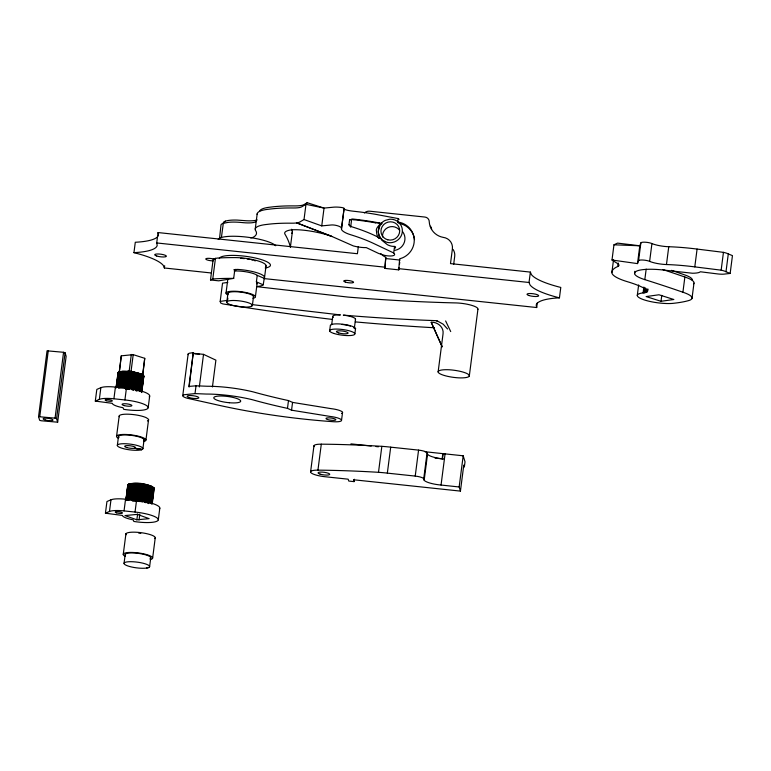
<?xml version="1.0" encoding="UTF-8"?>
<svg xmlns="http://www.w3.org/2000/svg" width="771" height="771" viewBox="0 0 771 771"><rect width="100%" height="100%" fill="white"/><g stroke="black" fill="none" stroke-linecap="round" stroke-linejoin="round"><path stroke-width="1.16" d="M219.513 238.779L220.949 225.363A21.366 4.771 7.4 0 1 223.311 223.311L225.46 221.152A21.935 4.877 7.3 0 1 237.14 220.082L243.925 220.573A17.174 3.826 7.4 0 0 257.235 219.908M287.487 408.36L282.803 407.348A187.151 39.205 7.7 0 1 257.986 401.267L252.117 399.657A49.142 10.967 7.4 0 0 206.117 394.048L195.015 393.595L184.423 394.704A10.302 2.294 7.4 0 0 187.372 398.27L213.74 404.11A182.534 40.718 7.4 0 0 247.809 411.068L259.634 413.102A182.534 40.718 7.4 0 0 331.703 421.592A11.064 2.467 7.4 0 0 341.399 420.764L341.553 420.147A11.064 2.467 7.4 0 0 330.133 416.436L291.554 410.191L287.487 408.36L288.479 400.573L283.805 399.551A187.151 39.205 7.7 0 1 253.119 391.87A49.142 10.967 7.4 0 0 207.12 386.252L196.017 385.808L188.924 386.416L193.28 352.646L189.791 353.137A10.302 2.294 7.4 0 0 188.326 354.699M38.55 416.677L47.05 350.824L63.569 352.289L65.092 352.771L66.142 356.327L57.652 422.19L41.085 420.744L39.658 420.282L38.55 416.677L55.069 418.142L56.591 418.634L57.652 422.19M39.784 416.504L48.284 350.651M55.069 418.142L63.569 352.289M56.591 418.634L65.092 352.771M95.305 401.093L99.343 399.378A17.241 3.845 7.4 0 1 113.915 398.78L124.912 399.947A21.376 4.771 7.4 0 1 147.926 408.293L147.714 408.524A21.376 4.771 7.4 0 1 123.717 409.334L123.023 407.714A14.832 3.306 7.4 0 1 112.267 403.32L95.305 401.093L96.818 389.413L100.856 387.688A17.241 3.845 7.4 0 1 115.419 387.09L126.415 388.256A21.376 4.771 7.4 0 1 149.439 396.602L149.189 396.863M99.343 399.378L100.856 387.688M113.915 398.78L115.419 387.09M116.103 387.264L118.059 372.576L122.223 371.333L129.547 371.487L127.263 389.182M116.084 387.909L118.204 372.412M116.421 387.591L118.397 372.258M211.061 272.953L164.377 267.99L163.356 265.523A60.013 13.386 7.4 0 0 133.952 252.647L135.291 242.258A60.013 13.386 7.4 0 0 157.188 237.14M116.662 387.437L118.647 372.114M116.961 387.302L118.936 371.969M117.298 387.177L121.288 355.836L133.21 354.641L144.746 358.332L142.76 375.352L143.435 376.229L143.242 375.612M119.438 371.641L121.288 355.836M117.684 387.061L119.659 371.728M118.117 386.955L120.093 371.632M118.435 388.044L120.565 371.535M118.946 387.967L121.076 371.458M119.505 387.9L121.635 371.391M120.093 387.842L122.223 371.333M120.71 387.794L122.84 371.285M121.365 387.765L123.495 371.256M105.434 513.207L109.472 511.491A17.241 3.845 7.4 0 1 124.044 510.894L135.031 512.06A21.376 4.771 7.4 0 1 158.055 520.406L157.833 520.637A21.376 4.771 7.4 0 1 133.846 521.447L133.142 519.827A14.832 3.306 7.4 0 1 122.396 515.433L105.434 513.207L106.938 501.526L110.976 499.81A17.241 3.845 7.4 0 1 125.548 499.213L136.544 500.369A21.376 4.771 7.4 0 1 159.568 508.715L159.318 508.976M122.049 387.755L124.179 371.246M116.556 436.357L119.216 415.887A14.813 3.306 7.4 0 1 130.55 414.316A14.813 3.306 7.4 0 1 146.471 417.795L148.379 419.193A14.813 3.306 7.4 0 1 148.427 420.243M122.762 387.746L124.892 371.236M123.495 387.755L125.625 371.246M124.247 387.784L126.377 371.275M117.337 445.378L118.474 436.598M125.027 387.813L127.157 371.304M109.472 511.491L110.976 499.81M125.663 389.047L127.938 371.352M124.912 399.947L126.415 388.256M126.454 389.104L128.738 371.42M131.321 354.438L129.191 370.986L125.249 371.988M128.082 389.268L130.357 371.574L136.669 372.653L141.556 374.214L143.849 376.046L141.719 392.555M133.21 354.641L131.07 371.179L134.511 372.817M128.892 389.365L131.176 371.68M129.711 389.471L131.986 371.786M130.665 388.42L132.795 371.901M131.475 388.545L133.605 372.036M132.111 389.866L134.395 372.181M132.891 390.02L135.166 372.326M133.653 390.174L135.927 372.489M134.54 389.162L136.669 372.653M135.262 389.345L137.392 372.827M135.802 390.704L138.086 373.01M136.467 390.887L138.741 373.203M137.093 391.09L139.378 373.395M133.952 252.647A60.013 13.386 7.4 0 0 157.188 245.361L156.715 242.952L158.055 232.563L357.416 253.726L358.332 246.643M137.845 390.107L139.975 373.598M138.414 390.309L140.544 373.8M138.934 390.512L141.064 374.002M139.426 390.724L141.556 374.214M124.044 510.894L125.548 499.213M125.846 500.157L127.822 484.824C135.831 481.605 147.194 483.33 154.248 488.188L152.263 503.521M139.85 390.916L141.98 374.407M125.943 499.974L128.073 484.477M126.136 499.743L127.822 484.824M126.29 499.656L128.265 484.323M126.54 499.502L128.516 484.169M144.746 358.332L142.616 374.879L131.07 371.179L121.384 372.075M126.685 500.543L128.815 484.034M140.92 391.562L143.049 375.043M127.032 500.418L129.162 483.909M127.427 500.292L129.557 483.783M141.401 392.237L141.864 388.7M142.317 385.163L142.77 381.616M143.078 379.265L143.849 376.046M141.556 392.169L143.685 375.66M141.739 391.919L143.714 376.585M127.87 500.186L130 483.677M128.352 500.1L130.482 483.59M128.873 500.013L131.003 483.504M129.441 499.945L131.571 483.436M130.039 499.887L132.169 483.378M123.254 554.339L125.924 533.869M130.675 499.849L132.805 483.33M131.34 499.81L133.47 483.301M132.043 499.801L134.173 483.292M124.044 563.36L125.172 554.58M132.612 500.977L134.896 483.282M133.364 500.986L135.648 483.292M134.135 501.005L136.419 483.321M164.377 267.99L164.676 265.687M134.925 501.044L137.199 483.35M135.725 501.092L138.009 483.407M148.177 407.714L149.68 396.024M142.914 448.635L144.052 439.865M135.031 512.06L136.544 500.369M136.544 501.16L138.819 483.465M137.363 501.227L139.647 483.542M145.96 439.894L148.572 419.636M138.192 501.323L140.476 483.629M139.175 500.244L141.305 483.725M136.852 519.808L124.989 515.577L137.277 514.373L149.14 518.652L136.852 519.808L137.604 513.968M142.143 483.841L139.859 501.526L139.031 501.42M140.679 501.651L142.963 483.966M139.05 520.049L139.802 514.199M141.498 501.786L143.782 484.101M142.307 501.931L144.591 484.246M143.107 502.085L145.382 484.4M144.032 501.073L146.162 484.554M144.63 502.422L146.914 484.728M145.372 502.596L147.646 484.911M146.076 502.788L148.36 485.094M146.904 501.796L149.034 485.287M147.55 501.998L149.68 485.489M148.013 503.376L150.287 485.691M148.581 503.588L150.865 485.894M149.275 502.615L151.405 486.106M149.767 502.827L151.897 486.318M150.21 503.029L152.34 486.52M151.299 503.685L153.429 487.176M152.244 500.861L152.697 497.324M153.005 494.963L153.458 491.426M151.945 504.311L154.075 487.802M149.622 566.618L150.75 557.847M152.658 557.886L155.27 537.618M158.296 519.837L159.809 508.147M182.766 395.639L188.134 354.072M189.117 387.071L193.28 352.646M195.015 393.595L196.017 385.808M256.57 286.561A21.376 4.771 7.4 0 0 263.21 284.817L264.299 278.052A21.376 4.771 7.4 0 0 237.352 269.397L234.731 270.236L233.68 278.398L218.675 280.827L210.493 279.95L213.181 259.172L217.056 258.092A99.565 22.33 7.4 0 1 234.49 257.601L236.36 257.61A21.376 4.771 7.4 0 1 257.793 260.839A21.376 4.771 7.4 0 1 265.802 266.361L265.581 266.593M210.493 279.95L212.777 278.986L215.456 258.198M199.323 386.975L203.525 354.361L193.482 353.301M332.561 319.445L324.292 318.442A630.871 140.727 7.4 0 1 241.41 306.868L222.829 303.909L220.679 303.022L220.178 301.394L222.53 283.159L227.821 282.417M212.43 386.946L215.89 360.153L203.525 354.361M226.019 293.134L227.859 278.832M226.799 302.155L227.927 293.375M227.879 298.078L227.58 300.362L220.178 301.394M255.23 229.016L257.196 213.798M252.377 305.412L253.505 296.642M256.656 283.873A14.813 3.306 7.4 0 0 257.003 282.465L256.386 281.868L257.225 275.372L255.933 274.572A14.832 3.306 7.4 0 0 234.211 271.016M255.413 296.681L257.196 282.909M264.54 277.483L266.043 265.793M292.344 231.994L290.378 247.212A27.64 6.168 7.4 0 0 290.195 246.489A599.53 133.74 7.4 0 0 284.971 234.182A29.038 6.476 7.4 0 1 291.303 229.854A30.628 6.592 11.3 0 1 315.927 232.09L319.888 232.948A30.628 6.592 11.3 0 1 330.932 236.032L353.369 245.939A16.018 4.703 11.8 0 0 366.283 247.607L378.725 253.495L384.652 255.384A9.676 2.833 11.8 0 0 393.702 252.965L394.54 246.431L392.237 246.296A25.424 18.861 82.7 0 1 387.389 244.696L381.896 240.292L379.255 235.907A9.965 7.392 82.7 0 1 378.301 231.242L379.881 225.749M250.623 237.892A15.121 3.373 7.4 0 0 253.601 237.044A63.405 14.148 7.4 0 0 255.452 230.394A39.957 8.915 7.4 0 1 267.065 224.409A78.623 17.54 7.4 0 1 291.399 223.195A16.432 3.662 7.4 0 0 299.948 221.923L304.015 219.542L305.981 204.334L307.205 202.715L324.042 208.083L333.66 207.168A6.187 0.935 3.1 0 1 340.618 207.36A6.187 0.935 3.1 0 1 344.117 208.478A14.456 2.188 3.1 0 0 353.6 211.244A73.12 11.093 3.1 0 1 378.349 214.839L398.144 218.569L399.108 219.369M291.554 410.191L292.556 402.404L288.479 400.573M304.015 219.542L321.748 225.893L324.042 208.083L305.981 204.334L301.914 206.705A16.432 3.662 7.4 0 1 293.356 207.977A78.623 17.54 7.4 0 0 269.031 209.192A39.957 8.915 7.4 0 0 257.186 214.483M341.447 228.929L344.059 208.719M393.702 252.965L372.836 243.087A73.12 21.443 11.8 0 0 350.564 234.702A14.456 4.24 11.8 0 1 341.534 228.476L344.117 208.478M310.607 471.775L313.951 445.792M329.641 330.99L330.306 325.786A12.75 2.843 7.4 0 1 343.673 324.36A12.75 2.843 7.4 0 1 355.354 329.198M331.675 324.755L332.725 316.621M350.082 226.375L348.964 224.766L349.6 219.908L352.598 219.012A73.12 11.093 3.1 0 1 377.347 222.607L382.079 223.503L380.749 224.66M317.941 470.146L321.295 444.173L328.157 444.25A331.279 73.9 7.4 0 1 378.166 446.11L381.847 446.342A41.393 9.233 7.4 0 1 390.695 447.161L418.566 450.11A8.009 1.783 7.4 0 1 427.067 452.818L427.519 454.254L424.166 480.227A14.919 3.325 7.4 0 0 441.051 485.046L459.159 486.973L460.432 491.108L353.494 479.755L354.072 481.624L348.752 481.065L348.174 479.186L324.87 476.709A13.435 2.997 7.4 0 1 311.06 472.806A13.435 2.997 7.4 0 1 317.941 470.146L324.813 470.233A331.279 73.9 7.4 0 1 374.812 472.093L378.494 472.315A41.393 9.233 7.4 0 1 387.341 473.134L415.222 476.092A8.009 1.783 7.4 0 1 423.722 478.791L424.166 480.227M350.641 227.175L351.634 219.465L353.908 219.716M341.553 420.147L342.565 412.35A11.064 2.467 7.4 0 0 331.135 408.649L292.556 402.404M355.537 319.04L354.332 328.34A11.526 2.573 7.4 0 0 353.735 327.608M354.882 333.67L355.547 328.475M354.072 481.624L354.371 479.263M399.041 267.691L398.752 269.869L384.912 268.395L385.789 257.341L383.293 255.856A19.352 18.764 -17 0 1 380.807 253.698M384.912 268.395L385.789 257.341M397.624 222.617L398.144 218.569M398.752 269.869L399.638 258.815L402.443 257.89A19.352 18.764 -17 0 0 414.143 238.335A19.352 18.764 -17 0 0 398.482 222.115M399.455 264.424L399.735 262.246M378.494 472.315L381.847 446.342M387.341 473.134L390.695 447.161M415.222 476.092L418.566 450.11M423.722 478.791L427.067 452.818M438.13 371.94L443.046 333.804C444 327.116 437.562 321.854 431.211 322.259L442.149 346.748L431.211 322.259M453.676 264.328L454.697 256.386A10.746 10.428 -17 0 0 453.069 249.447M460.432 491.108L463.776 465.125L464.354 467.004L465.019 461.81L463.188 455.796L442.824 453.637L442.159 458.832L434.998 458.07M427.519 454.254A14.919 3.325 7.4 0 0 440.578 458.62L442.496 458.87L443.161 453.676M441.051 485.046L445.079 453.868M469.317 375.949L477.933 309.181M459.159 486.973L463.188 455.796M530.371 272.096L531.392 274.563A60.013 13.386 7.4 0 0 560.787 287.438L559.447 297.837A60.013 13.386 7.4 0 1 530.053 284.962L529.031 282.485L530.371 272.096L450.495 263.615L452.394 248.879A10.746 10.428 -17 0 0 443.103 237.352A17.492 16.962 -17 0 1 429.264 221.952A4.983 4.828 -17 0 0 424.917 217.056L369.801 211.206A6.872 6.669 -17 0 0 364.365 212.95M263.74 278.543L536.683 307.533L537.281 302.916M634.591 273.609A29.038 6.476 7.4 0 0 644.816 279.632A599.53 133.74 7.4 0 1 682.913 292.238A27.64 6.168 7.4 0 1 688.599 300.594A92.848 20.711 7.4 0 1 679.704 302.483L678.249 302.704A92.848 20.711 7.4 0 1 672.023 303.446A21.366 4.771 7.4 0 1 643.004 299.476A21.366 4.771 7.4 0 1 643.101 292.903C645.048 293.202 649.731 291.351 646.339 289.472A63.405 14.148 7.4 0 0 627.565 281.752A40.998 9.146 7.4 0 1 611.875 272.577A78.623 17.54 7.4 0 1 617.773 266.506A16.432 3.662 7.4 0 0 617.378 263.441L612.001 260.02L613.957 244.802L617.523 243.116L639.805 245.785L640.865 242.904A6.187 1.378 7.4 0 1 645.308 242.219A6.187 1.378 7.4 0 1 651.938 243.559A14.456 3.219 7.4 0 0 668.756 246.73A73.12 16.307 7.4 0 1 697.09 249.072L723.449 252.348A9.676 2.159 7.4 0 1 728.296 253.929L732.45 255.635L730.156 273.445L725.174 273.994A9.676 2.159 7.4 0 1 717.512 273.907L700.338 271.768A16.018 3.576 7.4 0 1 692.454 273.242L664.602 270.168A30.628 6.833 7.4 0 0 634.591 273.609L634.89 271.276M611.875 272.577L613.533 259.711M617.773 266.506L618.226 262.998M612.001 260.02L637.501 263.605L639.805 245.785L613.957 244.802M637.501 263.605L638.561 260.723L640.865 242.904M637.28 295.476L638.639 284.942M643.101 292.903L643.852 287.043M644.816 279.632L646.175 269.108M644.045 292.787L644.652 288.103M644.99 292.623L645.587 287.949M730.156 273.445L725.993 271.739A9.676 2.159 7.4 0 0 721.155 270.168L694.787 266.882A73.12 16.307 7.4 0 0 666.462 264.54A14.456 3.219 7.4 0 1 649.635 261.369L651.938 243.559M645.799 292.431L646.252 288.923M646.464 292.199L646.773 289.857M646.994 291.93L647.293 289.597M647.37 291.64L647.669 289.298M647.582 291.322L647.891 288.98M661.007 301.297L673.844 299.505L658.954 294.773L646.127 296.565L661.007 301.297L661.778 295.36M666.462 264.54L668.756 246.73M682.913 292.238L684.87 277.03A599.53 133.74 7.4 0 0 663.021 269.628M694.787 266.882L697.09 249.072M692.011 298.348L693.977 283.13M721.155 270.168L723.449 252.348M725.993 271.739L728.296 253.929M221.393 237.613L223.311 223.311L227.946 222.405A21.366 4.771 7.4 0 1 241.93 222.54L243.308 222.674A15.121 3.373 7.4 0 0 255.567 221.836A63.405 14.148 7.4 0 0 256.29 221.364M117.963 372.75L118.098 373.501A13.078 2.92 7.4 0 0 118.262 373.704M154.248 488.188L153.766 489.065M342.565 412.35L342.401 412.967A11.064 2.467 7.4 0 1 341.534 413.468M395.07 248.127L395.282 247.896A9.011 2.217 -14.6 0 0 394.54 246.431M263.21 284.817L256.386 281.868M118.291 372.962L119.148 372.383M142.452 449.3L141.199 449.811A12.895 2.872 7.4 0 1 121.172 447.98A12.895 2.872 7.4 0 1 123.514 443.71L124.208 443.71A12.895 2.872 7.4 0 1 138.192 445.744A12.895 2.872 7.4 0 1 142.452 449.3L134.684 448.24L141.517 449.715M307.205 202.715L303.813 204.701A18.475 4.125 7.4 0 1 295.717 205.905L294.58 205.905A76.57 17.078 7.4 0 0 270.881 207.081A37.914 8.462 7.4 0 0 259.557 211.437M142.847 377.183L143.387 376.903M148.909 567.427L147.907 567.793A12.895 2.872 7.4 0 1 127.87 565.962A12.895 2.872 7.4 0 1 130.212 561.693L130.916 561.693A12.895 2.872 7.4 0 1 145.199 563.823A12.895 2.872 7.4 0 1 148.909 567.427L146.509 568.073M349.6 219.908L351.634 219.465M233.864 269.734L236.244 269.349M395.031 250.334L395.137 250.324A12.095 11.719 -18.2 0 0 402.684 231.753M138.674 533.069L140.785 533.291M378.657 238.461L380.44 238.229L373.868 235.116A73.12 21.443 11.8 0 0 351.595 226.732L348.964 224.766M321.748 225.893L331.357 224.978A6.187 1.812 11.8 0 1 338.218 225.98A6.187 1.812 11.8 0 1 341.534 228.476M194.851 353.966L195.217 353.947A5.908 1.32 7.4 0 1 199.535 354.303M447.546 328.986L443.19 324.196L436.82 320.678L427.944 320.35A485.354 108.268 7.4 0 1 345.562 315.31L343.307 315.146A11.526 2.573 7.4 0 1 355.354 319.695M442.496 458.87L444.404 459.063M386.175 258.593L400.024 260.068M156.715 242.952L384.527 267.142M398.376 268.616L529.031 282.485M128.738 371.497L131.234 371.767M350.94 443.874L371.227 446.033M375.997 446.534L378.388 446.785M424.927 451.729L442.824 453.637M256.541 286.629L347.914 297.076A485.354 108.268 7.4 0 0 456.721 302.945A16.124 3.595 7.4 0 1 477.76 309.508M251.838 304.584L340.387 314.925A11.526 2.573 7.4 0 0 333.323 317.353M375.554 222.838C385.683 222.453 374.629 226.51 376.518 231.473A9.965 7.392 82.7 0 0 377.462 236.128L378.175 237.661M134.684 448.24L141.825 449.628M141.199 483.976L143.329 484.651M330.932 236.032L296.768 222.896L332.002 236.543M257.225 275.372L264.077 278.292M154.373 536.481L153.178 535.778A14.813 3.306 7.4 0 0 137.267 532.298A14.813 3.306 7.4 0 0 125.952 533.879M154.46 536.577L155.077 537.175A14.813 3.306 7.4 0 1 154.74 538.582M445.628 320.948L450.717 331.569M536.683 307.533L536.211 305.123A60.013 13.386 7.4 0 1 559.447 297.837M158.055 232.563L158.527 234.076M436.82 320.678L437.041 321.507M125.875 534.081L125.885 534.284A14.813 3.306 7.4 0 0 126.107 534.737M119.168 416.099L119.177 416.301A14.813 3.306 7.4 0 0 119.389 416.745M150.2 559.563A14.822 3.306 7.4 0 0 151.752 556.749L150.557 556.036A14.822 3.306 7.4 0 0 130.366 552.431A14.822 3.306 7.4 0 0 125.374 556.402M150.037 558.647A12.895 2.872 7.4 0 0 146.336 555.043A12.895 2.872 7.4 0 0 132.043 552.923L131.349 552.923A12.895 2.872 7.4 0 0 125.239 554.956M143.502 441.581A14.822 3.306 7.4 0 0 145.054 438.766L143.859 438.053A14.822 3.306 7.4 0 0 124.064 434.439A14.822 3.306 7.4 0 0 118.223 438.179M148.042 420.6A14.813 3.306 7.4 0 1 147.425 420.927M143.772 440.366A12.895 2.872 7.4 0 0 139.002 436.878A12.895 2.872 7.4 0 0 125.345 434.94L124.642 434.94A12.895 2.872 7.4 0 0 119.013 437.562M638.561 260.723A6.187 1.378 7.4 0 1 643.014 260.039A6.187 1.378 7.4 0 1 649.635 261.369M684.87 277.03A27.64 6.168 7.4 0 1 693.621 283.786M671.454 270.351A597.486 133.277 7.4 0 1 683.771 274.582L685.872 275.314A25.588 5.705 7.4 0 1 692.281 280.259M131.928 500.591A14.832 3.306 7.4 0 1 136.294 500.793M139.059 501.092A14.832 3.306 7.4 0 1 141.806 501.497M144.447 502.008A14.832 3.306 7.4 0 1 146.105 502.403M147.646 502.817A14.832 3.306 7.4 0 1 148.36 503.039M128.343 486.009A13.329 2.978 7.4 0 1 127.967 485.595M125.259 388.613A14.832 3.306 7.4 0 1 128.93 388.979M131.687 389.384A14.832 3.306 7.4 0 1 133.46 389.712M135.166 390.087A14.832 3.306 7.4 0 1 136.766 390.492M138.915 391.148A14.832 3.306 7.4 0 1 139.551 391.379M252.955 298.358A14.822 3.306 7.4 0 0 254.507 295.544L253.322 294.83A14.822 3.306 7.4 0 0 233.517 291.226A14.822 3.306 7.4 0 0 227.676 294.956M240.735 258.314A14.832 3.306 7.4 0 1 244.368 258.622M247.134 258.998A14.832 3.306 7.4 0 1 249.823 259.48M251.529 259.846A14.832 3.306 7.4 0 1 253.129 260.251M254.603 260.685A14.832 3.306 7.4 0 1 255.278 260.916M253.235 297.153A12.895 2.872 7.4 0 0 248.464 293.655A12.895 2.872 7.4 0 0 234.798 291.717L234.105 291.717A12.895 2.872 7.4 0 0 228.264 294.146M212.777 278.986A99.565 22.33 7.4 0 1 233.68 278.398M434.401 327.762A591.559 131.957 7.4 0 1 355.258 321.892M342.102 324.446A11.526 2.573 7.4 0 1 350.41 326.085M158.527 234.972A60.013 13.386 7.4 0 1 158.084 236.09M213.297 260.858A4.973 1.108 7.4 0 1 206.503 259.663A4.973 1.108 7.4 0 1 208.112 258.324A4.973 1.108 7.4 0 1 214.897 259.519M430.372 226.182A4.983 4.828 -17 0 1 431.558 229.469M414.528 239.588A19.352 18.764 -17 0 0 411.56 231.454L409.497 228.9A19.352 18.764 -17 0 0 398.867 223.368M218.174 239.347A29.558 6.592 7.4 0 1 245.727 236.996A29.558 6.592 7.4 0 1 275.719 245.737M219.311 258.593A25.8 5.754 7.4 0 1 253.678 257.639A25.8 5.754 7.4 0 1 265.205 268.019M291.602 229.257A599.53 133.74 7.4 0 1 292.161 231.271A27.64 6.168 7.4 0 1 291.669 233.295M223.33 223.002A19.304 4.308 7.4 0 1 225.46 221.152M382.589 237.005A9.406 9.117 -18.2 0 1 396.94 227.917L397.894 228.582A9.406 9.117 -18.2 0 1 399.503 230.23M353.831 219.735A70.46 10.457 3 0 1 375.438 222.848M314.202 446.611A13.435 2.997 7.4 0 1 321.295 444.173M381.568 223.041L380.595 224.188A12.095 11.719 -18.2 0 0 382.618 240.128L386.57 242.19A12.095 11.719 -18.2 0 0 391.051 242.672L392.555 242.46A12.095 11.719 -18.2 0 0 395.494 220.236L394.087 219.716A12.095 11.719 -18.2 0 0 389.606 219.234L385.23 220.39A12.095 11.719 -18.2 0 0 381.568 223.041M251.664 306.222L250.662 306.588A12.895 2.872 7.4 0 1 230.625 304.757A12.895 2.872 7.4 0 1 232.967 300.488L233.671 300.488A12.895 2.872 7.4 0 1 247.954 302.618A12.895 2.872 7.4 0 1 251.664 306.222M229.286 402.732L227.127 402.501A13.57 3.026 7.4 0 1 213.798 398A13.57 3.026 7.4 0 1 225.556 396.236A13.57 3.026 7.4 0 1 240.456 400.506L240.697 401.016A13.57 3.026 7.4 0 1 229.286 402.732M327.424 419.434L326.981 419.289A4.973 1.108 7.4 0 1 329.959 417.892A4.973 1.108 7.4 0 1 335.742 419.954A4.973 1.108 7.4 0 1 327.877 419.607L327.424 419.434M45.45 420.06A4.973 1.108 7.4 0 0 53.016 420.079A4.973 1.108 7.4 0 0 45.788 418.161A4.973 1.108 7.4 0 0 45.45 420.06M126.781 447.575A5.513 1.234 7.4 0 0 135.542 447.835A5.513 1.234 7.4 0 0 128.053 445.599A5.513 1.234 7.4 0 0 126.781 447.575M116.488 512.821A3.624 0.81 7.4 0 0 122.387 513.081A3.624 0.81 7.4 0 0 117.674 511.578A3.624 0.81 7.4 0 0 116.488 512.821M106.369 400.708A3.624 0.81 7.4 0 0 112.258 400.959A3.624 0.81 7.4 0 0 107.545 399.465A3.624 0.81 7.4 0 0 106.369 400.708M124.333 405.604A4.973 1.108 7.4 0 0 131.899 405.633A4.973 1.108 7.4 0 0 124.68 403.715A4.973 1.108 7.4 0 0 124.333 405.604M468.701 374.639A16.124 3.595 7.4 0 0 449.618 369.791A16.104 3.595 7.4 0 0 438.766 372.962A16.104 3.595 7.4 0 0 458.581 377.848A16.124 3.595 7.4 0 0 468.701 374.639M338.748 332.956A5.908 1.32 7.4 0 0 348.087 333.197A5.908 1.32 7.4 0 0 339.944 330.817A5.908 1.32 7.4 0 0 338.748 332.956M333.978 333.477A12.75 2.843 7.4 0 0 354.679 334.392A12.75 2.843 7.4 0 0 338.112 329.111A12.75 2.843 7.4 0 0 333.978 333.477M345.437 282.099A4.973 1.108 7.4 0 0 353.504 282.456A4.973 1.108 7.4 0 0 347.046 280.393A4.973 1.108 7.4 0 0 345.437 282.099M156.706 256.011A5.908 1.32 7.4 0 0 166.305 256.435A5.908 1.32 7.4 0 0 158.624 253.987A5.908 1.32 7.4 0 0 156.706 256.011M529.012 295.544A5.908 1.32 7.4 0 0 538.611 295.968A5.908 1.32 7.4 0 0 530.93 293.52A5.908 1.32 7.4 0 0 529.012 295.544M189.232 397.585A5.908 1.32 7.4 0 0 198.754 397.952A5.908 1.32 7.4 0 0 190.929 395.523A5.908 1.32 7.4 0 0 189.232 397.585M387.774 239.8A9.406 9.117 -18.2 0 0 399.417 228.544A9.406 9.117 -18.2 0 0 383.785 224.515A9.406 9.117 -18.2 0 0 387.774 239.8M320.071 474.117A5.908 1.32 7.4 0 0 329.67 474.541A5.908 1.32 7.4 0 0 321.989 472.093A5.908 1.32 7.4 0 0 320.071 474.117"/></g></svg>
